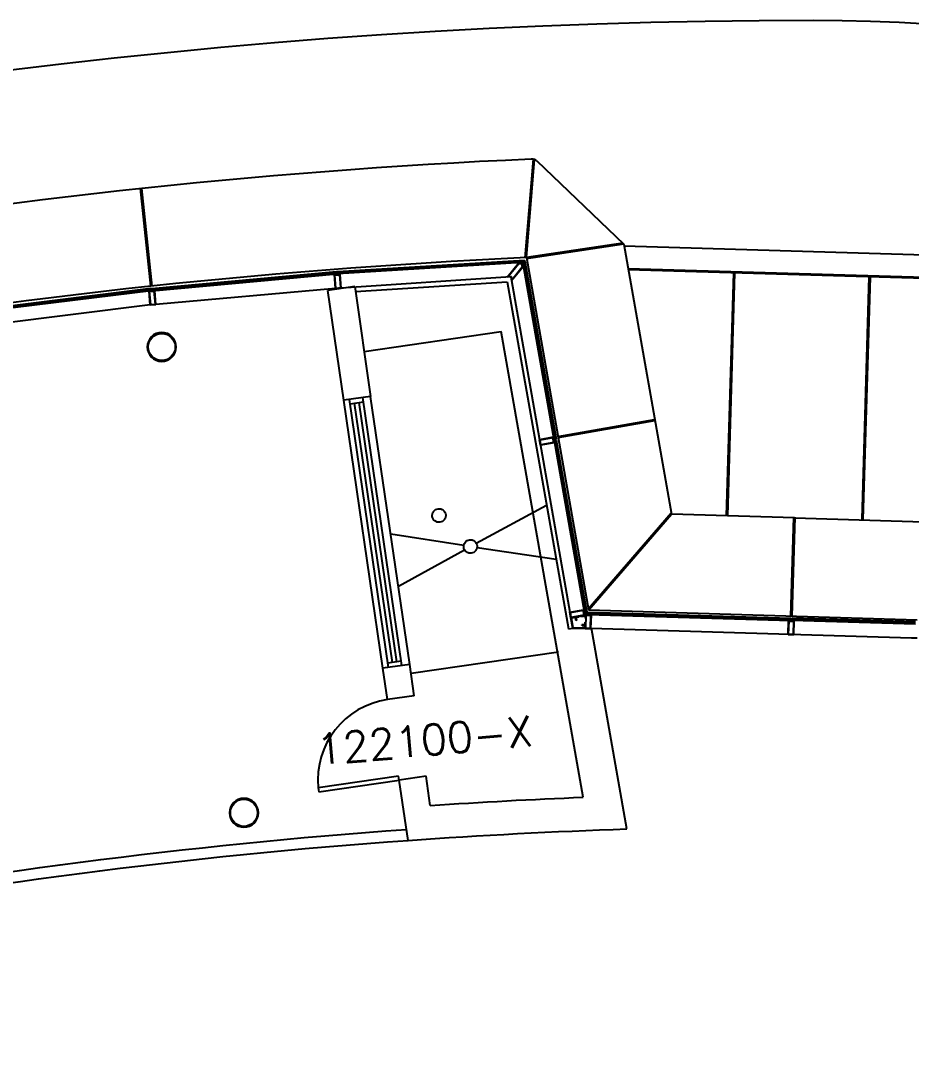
# Model space of a CAD drawing. Extents: x -1850 to 1494, y 4831 to 7402.
# Drawn here: x 385.7 to 780.2, y 6948 to 7402.4 of the extents above; entities that cross this region are included whole.
import ezdxf

# ---------------------------------------------------------------- set-up
doc = ezdxf.new("R2010")
doc.units = 0
doc.header["$LTSCALE"] = 48
doc.header["$MEASUREMENT"] = 0
doc.layers.get('0').update_dxf_attribs({"linetype": 'CONTINUOUS'})
for name, color, linetype in [('ARDOORNO', 4, 'CONTINUOUS'), ('ARWALL', 7, 'CONTINUOUS'), ('COL', 14, 'CONTINUOUS'), ('EXDOOR', 8, 'CONTINUOUS'), ('EXWALL', 8, 'CONTINUOUS'), ('EXWINDOW', 8, 'CONTINUOUS'), ('MPFIXTURE', 3, 'CONTINUOUS'), ('ROOF', 8, 'CONTINUOUS')]:
    doc.layers.add(name, color=color, linetype=linetype)
doc.styles.add('ROMANS', font='romans.shx', dxfattribs={"height": 18})

# ---------------------------------------------------------------- blocks, each defined once
blk = doc.blocks.new('*U37')
at = {"linetype": 'CONTINUOUS', "flags": 128}
blk.add_lwpolyline([(-0.533, 0, 1), (0.533, 0, 1), (-0.533, 0)], format="xyb", dxfattribs=at)
at = {"linetype": 'CONTINUOUS'}
blk.add_arc((0, 0), 0.5, 0, 360, dxfattribs=at)
blk = doc.blocks.new('3-00-DR')
at = {"color": 0}
for p, q in [((0, 36), (0, 0)), ((1.75, 36), (0, 36)), ((1.75, 0), (1.75, 36)), ((0, 0), (1.75, 0))]:
    blk.add_line(p, q, dxfattribs=at)
blk.add_arc((-0.08, -0.03), 36.08, 0.049, 87.097, dxfattribs=at)

msp = doc.modelspace()

# ---------------------------------------------------------------- linework, layer by layer
at = {"layer": 'ARWALL', "extrusion": (0, 0, -1)}
for radius, start, end in [(2518.09, 72.71234, 85.91116), (2513.22, 72.58606, 85.91932)]:
    msp.add_arc((-736.15, 4532.43), radius, start, end, dxfattribs=at)
at = {"layer": 'COL', "linetype": 'CONTINUOUS', "flags": 128}
msp.add_lwpolyline([(478.25, 7051.48, 1), (491.05, 7051.48, 1), (478.25, 7051.48)], format="xyb", dxfattribs=at)
at = {"layer": 'COL', "linetype": 'CONTINUOUS'}
msp.add_arc((484.65, 7051.48), 6, 0, 360, dxfattribs=at)
at = {"layer": 'EXWALL'}
for p, q in [((609.72, 7297.4), (637.24, 7141.34)), ((533.99, 7282.48), (601.21, 7286.66)), ((601.21, 7286.66), (628.31, 7132.96)), ((533.69, 7284.56), (521.81, 7282.83)), ((528.9, 7234.23), (521.81, 7282.83)), ((533.69, 7284.56), (540.77, 7235.96)), ((537.88, 7255.8), (598.52, 7264.64)), ((621.61, 7133.69), (598.52, 7264.64)), ((540.77, 7235.96), (528.9, 7234.23)), ((558.08, 7117.22), (540.77, 7235.96)), ((546.2, 7115.49), (528.9, 7234.23)), ((634.89, 7058.37), (621.61, 7133.69)), ((628.31, 7132.96), (630.27, 7133.31)), ((780.25, 7128.84), (638.32, 7133.08)), ((654.22, 7044.32), (638.54, 7133.25)), ((558.65, 7113.31), (623.89, 7122.82)), ((558.08, 7117.22), (546.2, 7115.49)), ((560.1, 7103.36), (558.08, 7117.22)), ((548.22, 7101.63), (546.2, 7115.49)), ((560.1, 7103.36), (548.22, 7101.63)), ((565.29, 7067.74), (553.41, 7066.01)), ((567.18, 7054.75), (565.29, 7067.74)), ((557.31, 7039.28), (553.41, 7066.01))]:
    msp.add_line(p, q, dxfattribs=at)
msp.add_lwpolyline([(637.24, 7141.34), (782.76, 7137)], dxfattribs=at)
msp.add_arc((736.84, 4532.83), 2767.49, 92.6326, 100, dxfattribs=at)
at = {"layer": 'EXWALL', "extrusion": (0, 0, -1)}
for radius, start, end in [(2527.97, 86.16746, 87.70435), (2513.22, 85.91932, 88.13174)]:
    msp.add_arc((-736.15, 4532.43), radius, start, end, dxfattribs=at)
at = {"layer": 'EXWINDOW'}
for p, q in [((526.18, 7291.28), (608.89, 7296.36)), ((526.2, 7291.04), (607.76, 7296.04)), ((526.23, 7290.54), (607.79, 7295.54)), ((607.81, 7295.29), (526.25, 7290.29)), ((601.15, 7288.76), (606.18, 7294.93)), ((601.54, 7288.94), (606.21, 7294.66)), ((606.18, 7294.93), (607.82, 7295.03)), ((606.21, 7294.66), (607.6, 7294.75)), ((607.24, 7295.5), (607.21, 7296)), ((607.6, 7294.75), (607.86, 7293.32)), ((607.81, 7295.29), (607.75, 7296.29)), ((607.76, 7296.04), (608.91, 7296.11)), ((607.82, 7295.03), (608.12, 7293.34)), ((608.98, 7295.87), (607.99, 7295.7)), ((607.99, 7295.7), (621.9, 7216.84)), ((608.24, 7295.74), (622.14, 7216.89)), ((608.81, 7295.37), (608.32, 7295.28)), ((608.73, 7295.83), (622.64, 7216.97)), ((608.91, 7296.11), (608.89, 7296.36)), ((608.98, 7295.87), (622.88, 7217.01)), ((443.94, 7283.77), (525.64, 7291.24)), ((525.66, 7290.98), (443.96, 7283.52)), ((525.71, 7290.49), (444.01, 7283.02)), ((444.04, 7282.77), (525.73, 7290.25)), ((524.77, 7289.87), (527.26, 7290.07)), ((525.24, 7283.74), (524.77, 7289.87)), ((524.97, 7289.7), (527.09, 7289.86)), ((525.09, 7290.43), (525.04, 7290.93)), ((525.73, 7290.25), (525.64, 7291.24)), ((526.25, 7290.29), (526.18, 7291.28)), ((526.85, 7290.58), (526.82, 7291.08)), ((527.53, 7284.11), (527.09, 7289.86)), ((527.73, 7283.93), (527.26, 7290.07)), ((603.14, 7287.24), (608.12, 7293.34)), ((603.23, 7287.64), (607.86, 7293.32)), ((525.41, 7283.94), (524.97, 7289.7)), ((602.85, 7288.86), (527.73, 7283.93)), ((603.14, 7287.24), (629.04, 7140.36)), ((443.44, 7283.72), (350.09, 7272.15)), ((443.48, 7283.47), (350.12, 7271.9)), ((443.54, 7282.97), (350.18, 7271.41)), ((443.57, 7282.72), (350.21, 7271.16)), ((442.65, 7282.55), (445.14, 7282.77)), ((443.19, 7276.43), (442.65, 7282.55)), ((442.92, 7282.89), (442.86, 7283.39)), ((442.86, 7282.38), (444.97, 7282.57)), ((443.36, 7276.63), (442.86, 7282.38)), ((443.57, 7282.72), (443.44, 7283.72)), ((444.04, 7282.77), (443.94, 7283.77)), ((444.64, 7283.08), (444.59, 7283.58)), ((445.47, 7276.81), (444.97, 7282.57)), ((445.68, 7276.64), (445.14, 7282.77)), ((525.24, 7283.74), (445.68, 7276.64)), ((525.24, 7283.74), (527.73, 7283.93)), ((525.41, 7283.94), (527.53, 7284.11)), ((443.19, 7276.43), (352.19, 7265.11)), ((443.19, 7276.43), (445.68, 7276.64)), ((443.36, 7276.63), (445.47, 7276.81)), ((554.61, 7116.71), (537.31, 7235.46)), ((548.68, 7115.85), (531.37, 7234.59)), ((550.37, 7118.12), (533.64, 7232.9)), ((552.35, 7118.41), (535.62, 7233.19)), ((621.63, 7217.81), (615.57, 7216.74)), ((621.47, 7217.59), (615.79, 7216.59)), ((621.84, 7215.5), (621.47, 7217.59)), ((622.06, 7215.35), (621.63, 7217.81)), ((622.53, 7217.59), (622.04, 7217.5)), ((616, 7214.28), (615.57, 7216.74)), ((616.15, 7214.5), (615.79, 7216.59)), ((622.06, 7215.35), (616, 7214.28)), ((621.84, 7215.5), (616.15, 7214.5)), ((622.88, 7217.01), (621.9, 7216.84)), ((621.98, 7216.35), (622.97, 7216.52)), ((621.98, 7216.35), (635.32, 7140.7)), ((622.23, 7216.39), (635.57, 7140.74)), ((622.34, 7215.78), (622.83, 7215.86)), ((622.72, 7216.48), (636.06, 7140.83)), ((622.97, 7216.52), (636.31, 7140.87)), ((629.04, 7140.36), (635.07, 7141.42)), ((629.47, 7137.89), (629.04, 7140.36)), ((629.25, 7140.2), (634.92, 7141.2)), ((629.62, 7138.11), (629.25, 7140.2)), ((635.29, 7139.11), (634.92, 7141.2)), ((635.07, 7141.41), (635.19, 7141.43)), ((635.5, 7138.95), (635.07, 7141.42)), ((635.33, 7139.89), (635.07, 7141.41)), ((635.19, 7141.43), (635.46, 7139.92)), ((636.31, 7140.87), (635.32, 7140.7)), ((635.46, 7139.92), (635.33, 7139.89)), ((636.21, 7140.35), (635.41, 7140.21)), ((635.57, 7139.28), (635.41, 7140.21)), ((635.95, 7141.45), (635.46, 7141.36)), ((636.24, 7140.17), (635.62, 7140.06)), ((635.72, 7139.5), (635.62, 7140.06)), ((635.73, 7140.53), (635.92, 7140.38)), ((635.75, 7140.49), (635.98, 7140.8)), ((635.8, 7140.74), (636.15, 7140.47)), ((635.92, 7140.38), (636.16, 7140.69)), ((636.34, 7139.61), (636.24, 7140.17)), ((636.31, 7140.87), (636.42, 7140.21)), ((636.55, 7139.45), (636.39, 7140.38)), ((636.47, 7139.9), (636.74, 7140.19)), ((636.64, 7139.73), (636.47, 7139.9)), ((636.84, 7139.83), (636.52, 7140.14)), ((636.6, 7139.74), (636.87, 7140.02)), ((636.9, 7140.38), (636.87, 7139.38)), ((636.9, 7140.35), (636.87, 7139.35)), ((636.89, 7140.1), (726.87, 7137.42)), ((636.9, 7140.35), (726.87, 7137.67)), ((637.51, 7140.11), (637.5, 7139.61)), ((637.51, 7140.08), (637.5, 7139.58)), ((629.47, 7137.89), (635.5, 7138.95)), ((631.44, 7138.24), (629.47, 7137.89)), ((630.27, 7133.31), (629.47, 7137.89)), ((629.62, 7138.11), (635.29, 7139.11)), ((631.29, 7138.02), (629.69, 7137.74)), ((630.43, 7133.49), (629.69, 7137.74)), ((631.29, 7138.02), (631.5, 7136.8)), ((631.44, 7138.24), (631.69, 7136.83)), ((631.45, 7138.24), (632.9, 7138.49)), ((631.45, 7138.24), (631.72, 7136.72)), ((631.69, 7136.83), (631.5, 7136.8)), ((631.67, 7138.09), (632.93, 7138.31)), ((631.67, 7138.09), (631.9, 7136.75)), ((631.72, 7136.72), (631.9, 7136.75)), ((632.93, 7138.31), (632.9, 7138.49)), ((634.98, 7139.06), (636.4, 7139.26)), ((635.17, 7138.89), (635.98, 7139.01)), ((636.55, 7139.45), (635.57, 7139.28)), ((635.67, 7134.7), (635.71, 7135.98)), ((635.71, 7135.98), (635.9, 7135.98)), ((636.34, 7139.61), (635.72, 7139.5)), ((637.35, 7139.59), (635.79, 7139.32)), ((635.79, 7139.32), (635.82, 7139.19)), ((635.82, 7139.19), (637.37, 7139.47)), ((635.86, 7134.5), (635.9, 7135.98)), ((636.01, 7133.34), (636.17, 7139.04)), ((636.17, 7139.04), (636.41, 7139.08)), ((636.4, 7139.26), (638.49, 7139.21)), ((636.41, 7139.08), (638.3, 7139.02)), ((636.87, 7139.6), (726.85, 7136.92)), ((636.87, 7139.35), (726.85, 7136.67)), ((637.37, 7139.47), (637.35, 7139.59)), ((638.14, 7133.28), (638.3, 7139.02)), ((638.32, 7133.08), (638.49, 7139.21)), ((725.66, 7130.47), (725.84, 7136.62)), ((725.84, 7136.62), (728.34, 7136.55)), ((725.85, 7130.65), (726.03, 7136.43)), ((726.03, 7136.43), (728.15, 7136.37)), ((726.23, 7136.94), (726.24, 7137.44)), ((726.85, 7136.67), (726.87, 7137.67)), ((727.34, 7136.65), (727.37, 7137.65)), ((782.06, 7135.02), (727.34, 7136.65)), ((782.07, 7135.27), (727.35, 7136.9)), ((782.09, 7136.02), (727.37, 7137.65)), ((782.09, 7135.77), (727.37, 7137.4)), ((727.98, 7136.89), (727.99, 7137.39)), ((727.98, 7130.59), (728.15, 7136.37)), ((728.16, 7130.4), (728.34, 7136.55)), ((630.27, 7133.31), (635.82, 7133.15)), ((630.43, 7133.49), (635.64, 7133.35)), ((634.31, 7134.55), (634.32, 7134.73)), ((635.86, 7134.5), (634.31, 7134.55)), ((635.67, 7134.7), (634.32, 7134.73)), ((634.43, 7134.53), (634.42, 7134.34)), ((635.66, 7134.31), (634.42, 7134.34)), ((635.87, 7134.49), (634.43, 7134.53)), ((635.64, 7133.35), (635.66, 7134.31)), ((635.82, 7133.15), (635.86, 7134.5)), ((635.82, 7133.15), (638.32, 7133.08)), ((636.01, 7133.34), (638.14, 7133.28)), ((725.66, 7130.47), (728.16, 7130.4)), ((725.85, 7130.65), (727.98, 7130.59)), ((782.75, 7128.77), (780.25, 7128.84)), ((554.33, 7118.69), (548.39, 7117.84))]:
    msp.add_line(p, q, dxfattribs=at)
at = {"layer": 'EXWINDOW', "flags": 128}
for points in [[(601.54, 7288.94), (602.98, 7289.03), (603.23, 7287.64)], [(602.85, 7288.86), (602.85, 7288.86), (603.14, 7287.24)], [(531.66, 7232.61), (537.6, 7233.48), (537.6, 7233.48)], [(634.19, 7138.7), (634.21, 7138.58), (634.22, 7138.51), (635.79, 7138.79), (635.76, 7137.87), (635.93, 7137.87), (635.98, 7139.01), (634.38, 7138.73), (634.19, 7138.7)]]:
    msp.add_lwpolyline(points, dxfattribs=at)
at = {"layer": 'EXWINDOW', "extrusion": (0, 0, -1)}
for centre, radius, start, end in [((-607.97, 7295.08), 0.27, 52.8753, 107.8657), ((-525.89, 7291.52), 0.375, 218.5356, 312.7511), ((-443.67, 7283.93), 0.312, 210.7806, 317.0542), ((-623.11, 7216.8), 0.313, 296.9738, 43.234), ((-636.64, 7140.75), 0.452, 235.9505, 302.2132), ((-636.64, 7140.69), 0.443, 235.9797, 302.2424), ((-636.65, 7140.61), 0.433, 279.0622, 303.5142), ((-636.66, 7140.56), 0.433, 287.7189, 303.5142), ((-636.65, 7140.61), 0.433, 237.2515, 258.516), ((-636.66, 7140.56), 0.433, 238.7659, 251.269)]:
    msp.add_arc(centre, radius, start, end, dxfattribs=at)
at = {"layer": 'EXWINDOW'}
for centre, radius, start, end in [((609.18, 7296.06), 0.277, 169.3561, 223.2161), ((526, 7290.09), 0.315, 39.6644, 149.0199), ((443.82, 7282.59), 0.286, 40.2755, 151.8629), ((621.76, 7216.56), 0.313, 316.766, 63.0262), ((636.54, 7140.67), 0.433, 157.0574, 169.5605), ((636.54, 7140.67), 0.433, 206.0104, 221.8057), ((636.6, 7140.67), 0.433, 155.543, 176.8075), ((636.6, 7140.67), 0.433, 197.3537, 221.8057), ((636.67, 7140.67), 0.443, 154.2712, 220.5339), ((636.74, 7140.67), 0.452, 154.242, 220.5047), ((727.09, 7136.54), 0.28, 24.8481, 151.7229), ((727.13, 7137.79), 0.28, 204.8541, 331.7289)]:
    msp.add_arc(centre, radius, start, end, dxfattribs=at)
for centre, major_axis in [((635.96, 7140.59), (-0.234, -0.03)), ((636.67, 7139.97), (0.004, -0.236))]:
    msp.add_ellipse(centre, major_axis=major_axis, ratio=0.884654, dxfattribs=at)
at = {"layer": 'MPFIXTURE'}
for p, q in [((587.56, 7170.92), (618.64, 7187.78)), ((549.64, 7175.11), (582, 7169.97)), ((553.03, 7151.84), (582.3, 7168.04)), ((587.92, 7169.06), (622.87, 7163.81))]:
    msp.add_line(p, q, dxfattribs=at)
for centre in [(571.05, 7183.17), (584.95, 7169.44)]:
    msp.add_arc(centre, 3, 29.99999999999729, 29.9999942704271, dxfattribs=at)
at = {"layer": 'ROOF'}
for p, q in [((609.22, 7297.38), (612.87, 7341)), ((609.72, 7297.4), (613.36, 7340.85)), ((614.34, 7340.22), (652.84, 7303.4)), ((438.73, 7327.97), (443.34, 7284.71)), ((439.23, 7328.02), (443.84, 7284.77)), ((652.38, 7303.84), (609.72, 7297.4)), ((652.84, 7303.4), (609.79, 7296.91)), ((652.84, 7303.4), (673.93, 7183.77)), ((811.09, 7297.82), (652.99, 7302.54)), ((809.28, 7287.41), (654.84, 7292.02)), ((809.29, 7287.91), (654.86, 7292.51)), ((701.42, 7290.63), (698.24, 7183.04)), ((701.92, 7290.61), (698.74, 7183.03)), ((761.4, 7288.84), (758.2, 7181.49)), ((761.9, 7288.83), (758.7, 7181.47)), ((623.66, 7218.19), (666.53, 7225.75)), ((623.75, 7217.69), (666.62, 7225.25)), ((637.14, 7141.89), (673.83, 7184.32)), ((637.33, 7141.34), (674.02, 7183.77)), ((728.44, 7182.14), (673.93, 7183.77)), ((726.9, 7138.63), (728.21, 7182.38)), ((727.4, 7138.62), (728.71, 7182.37)), ((728.54, 7182.14), (790.37, 7180.29))]:
    msp.add_line(p, q, dxfattribs=at)
for centre, radius, start, end in [((736.84, 4532.83), 2869.62, 90.00033, 149.99979), ((736.83, 6644.83), 757.62, 329.99967, 89.99981), ((736.84, 4532.83), 2810.99, 92.54856, 100.0051), ((612.26, 7338.11), 2.96, 45.4746, 93.941)]:
    msp.add_arc(centre, radius, start, end, dxfattribs=at)

# ---------------------------------------------------------------- block references
at = {"layer": 'COL', "xscale": 11.99999999999926, "yscale": 11.99999999999926, "zscale": 11.99999999999926}
msp.add_blockref('*U37', (448.26, 7257.84), dxfattribs=at)
at = {"layer": 'EXDOOR', "rotation": 98.29155366509661}
msp.add_blockref('3-00-DR', (553.41, 7066.01), dxfattribs=at)

# ---------------------------------------------------------------- texts
at = {"layer": 'ARDOORNO', "style": 'ROMANS'}
msp.add_text('122100-X', height=13.5, rotation=5, dxfattribs=at).set_placement((517.44, 7072.71))

doc.saveas('drawing.dxf')
